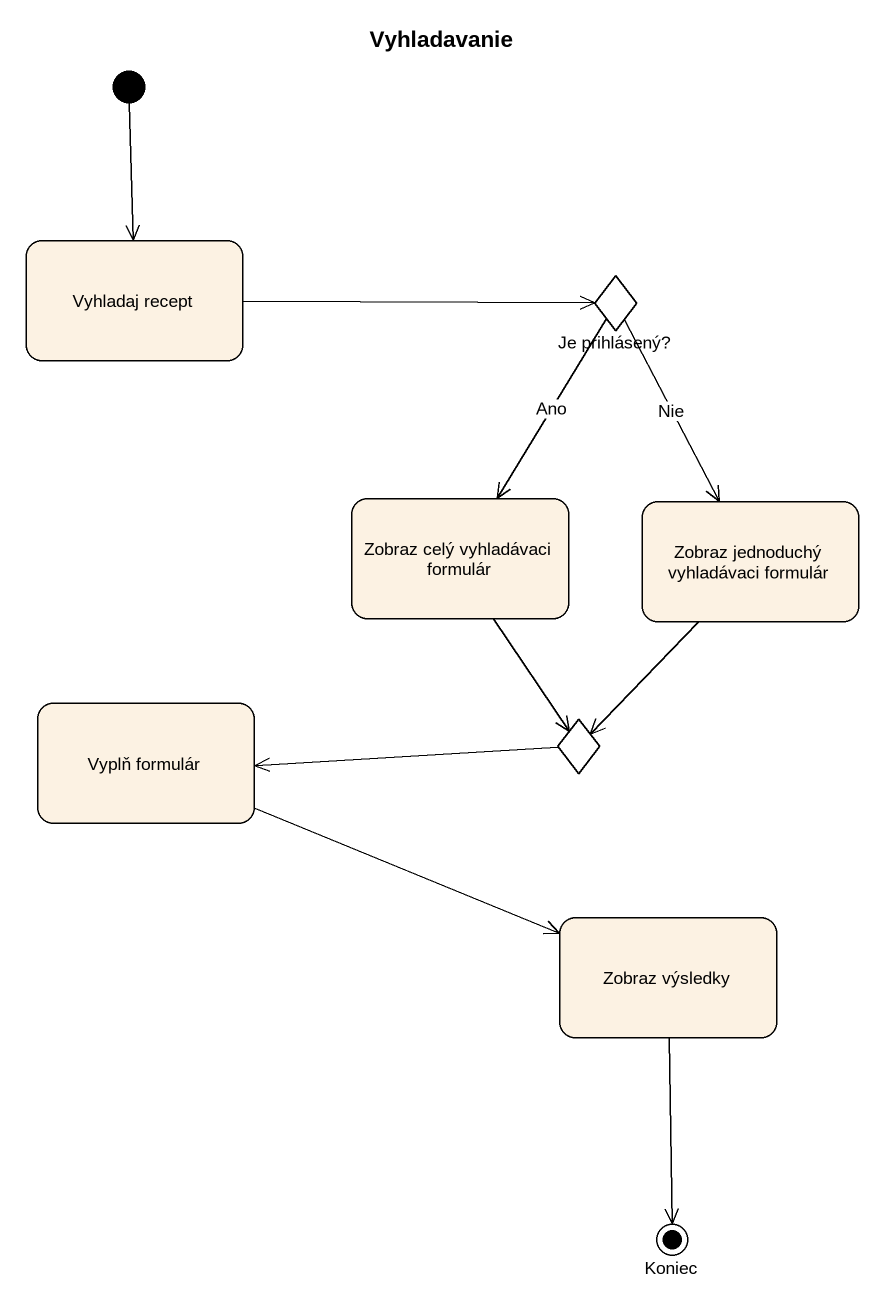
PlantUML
@startuml
title Vyhladavanie
hide empty description
state "Vyhladaj recept" as Vyhladaj_recept
state "Je prihlásený?" as Je_prihlásený <<choice>>
state "Zobraz celý vyhladávaci formulár" as Zobraz_celý_vyhladávaci
state "Zobraz jednoduchý vyhladávaci formulár" as Zobraz_jednoduchý
state "Vyplň formulár" as Vyplň_formulár
state choice1 <<choice>>
state "Zobraz výsledky" as Zobraz_výsledky
state Koniec <<end>>
[*] --> Vyhladaj_recept
Vyhladaj_recept -right-> Je_prihlásený
Je_prihlásený --> Zobraz_celý_vyhladávaci : Ano
Je_prihlásený --> Zobraz_jednoduchý : Nie
Zobraz_celý_vyhladávaci --> choice1
Zobraz_jednoduchý --> choice1
Vyplň_formulár -right-> Zobraz_výsledky
choice1 -left-> Vyplň_formulár
Zobraz_výsledky --> Koniec
@enduml
